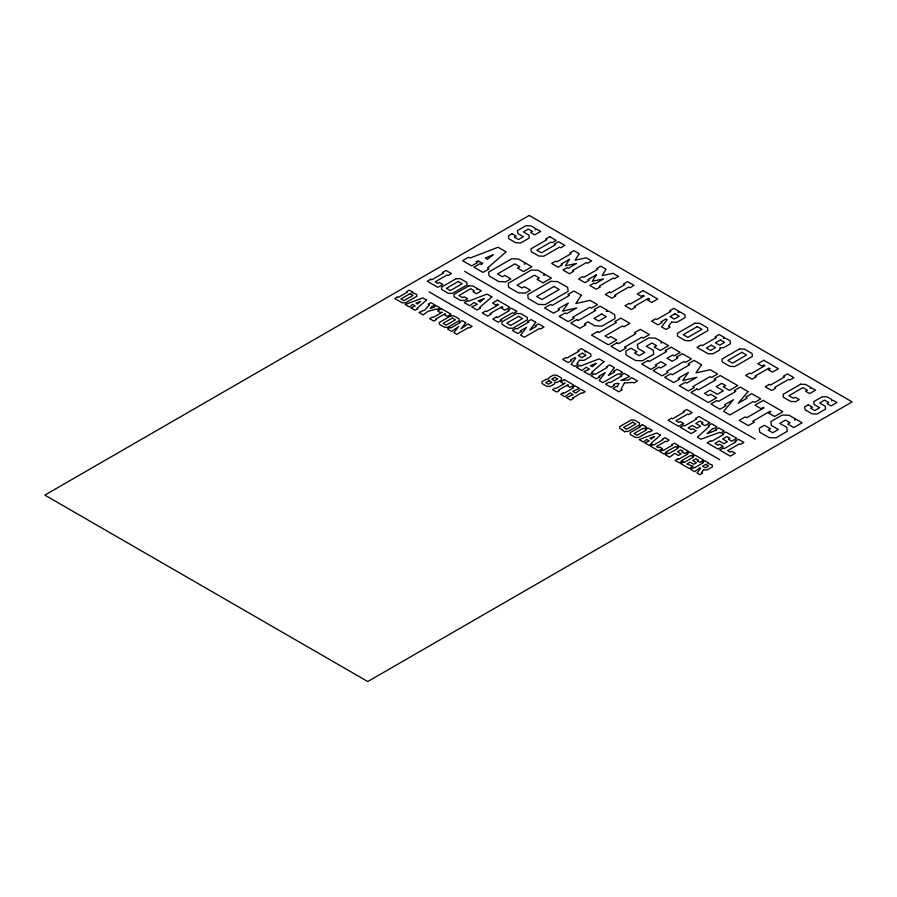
<?xml version="1.0" encoding="UTF-8"?>
<svg xmlns="http://www.w3.org/2000/svg" width="897" height="897" viewBox="0 0 897 897"><rect width="100%" height="100%" fill="white"/><g stroke="black" fill="none" stroke-linecap="round" stroke-linejoin="round"><path stroke-width="1.35" d="M715.84 430.414L707.094 433.621L712.779 428.452L713.53 428.889L716.983 426.894L711.556 423.765L708.103 425.75L709.235 426.411L697.406 437.187L700.938 439.227L719.596 432.388L720.728 433.038L724.171 431.042L718.744 427.914L715.29 429.91L716.041 430.336M464.646 271.387L755.274 439.182M429.125 291.895L719.753 459.69M621.868 429.641L624.861 432.051L624.996 431.379L628.135 431.491L639.617 424.864L639.415 422.98L634.426 420.11L631.185 419.998L619.692 426.624L619.872 428.486L621.868 429.641M554.772 382.514L554.548 383.849L550.074 386.439L546.834 386.315L542.136 383.602L541.934 381.741L546.419 379.151L548.706 379.016L548.953 377.682L553.427 375.103L556.678 375.215L561.365 377.929L561.556 379.801L557.093 382.38L554.772 382.514M720.134 347.868L719.753 349.92L712.913 353.867L707.957 353.687L696.98 347.352L701.073 344.986L702.261 345.67L716.288 337.575L715.1 336.88L719.181 334.525L724.473 337.575L723.318 338.247L725.796 338.348L730.169 340.871L730.472 343.73L723.644 347.677L720.134 347.868M661.358 341.522L661.044 343.058L662.535 342.194L668.568 345.681L660.237 350.492L654.216 347.004L656.526 345.67L651.94 343.024L646.288 346.276L653.296 350.323L653.689 354.27L642.42 360.785L635.614 360.549L626.196 355.1L625.747 351.175L630.894 348.204L636.926 351.691L634.605 353.026L639.202 355.672L644.853 352.409L637.857 348.372L637.431 344.437L648.71 337.922L655.55 338.169L661.358 341.522M794.877 418.607L794.563 420.144L796.054 419.28L802.086 422.767L793.755 427.577L787.734 424.09L790.044 422.756L785.447 420.11L779.807 423.362L786.815 427.409L787.207 431.356L775.927 437.871L769.133 437.624L759.703 432.186L759.266 428.261L764.412 425.29L770.445 428.777L768.124 430.112L772.721 432.758L778.361 429.495L771.375 425.458L770.949 421.512L782.229 415.008L789.068 415.255L794.877 418.607M524.756 262.653L524.341 264.133L525.833 263.27L531.865 266.757L523.534 271.567L517.513 268.08L519.823 266.745L514.889 263.897L497.555 273.899L502.499 276.747L504.809 275.413L510.842 278.889L505.706 281.86L498.822 281.568L489.112 275.962L488.697 272.049L511.66 258.796L518.466 259.02L524.756 262.653M544.311 273.944L543.885 275.424L545.376 274.56L551.408 278.036L543.089 282.847L537.056 279.371L539.366 278.025L534.433 275.177L517.109 285.179L522.043 288.038L524.353 286.692L530.385 290.18L525.25 293.14L518.365 292.848L508.655 287.242L508.251 283.329L531.203 270.075L538.009 270.3L544.311 273.944M624.402 383.008L621.072 389.13L622.226 389.791L618.773 391.787L612.909 388.401L616.362 386.416L617.158 386.876L619.076 383.389L615.286 383.658L613.436 384.723L614.423 385.295L610.969 387.28L605.542 384.151L608.996 382.156L609.982 382.727L621.778 375.921L620.791 375.35L624.245 373.354L629.672 376.482L620.915 380.406L628.64 379.88L631.611 377.603L637.475 380.99L634.022 382.985L633.035 382.414L624.402 383.008M569.517 259.311L565.446 265.781L576.659 263.438L568.25 268.293L567.117 267.642L563.013 270.008L569.472 273.742L573.575 271.365L572.364 270.67L586.369 262.574L587.546 263.258L591.639 260.892L586.358 257.843L575.145 260.175L579.215 253.716L573.934 250.667L569.83 253.032L571.019 253.716L557.003 261.801L555.781 261.094L551.677 263.46L558.136 267.194L562.24 264.828L561.107 264.166L569.517 259.311M596.359 274.818L592.289 281.277L603.502 278.933L595.092 283.788L593.96 283.138L589.856 285.504L596.326 289.238L600.418 286.872L599.207 286.165L613.212 278.081L614.389 278.754L618.493 276.388L613.2 273.338L601.988 275.682L606.058 269.212L600.777 266.162L596.673 268.528L597.862 269.212L583.857 277.308L582.624 276.59L578.52 278.956L584.979 282.69L589.082 280.324L587.95 279.673L596.359 274.818M581.346 295.326L575.863 303.522L590.069 300.36L597.503 304.655L591.493 308.12L589.979 307.245L572.656 317.246L574.215 318.155L568.205 321.631L559.134 316.394L565.144 312.918L566.601 313.759L576.715 307.918L562.632 311.158L568.261 303.04L558.147 308.882L559.605 309.723L553.595 313.188L544.524 307.951L550.534 304.487L552.126 305.395L569.449 295.393L567.913 294.508L573.923 291.043L581.346 295.326M701.488 364.687L696.005 372.883L710.222 369.732L717.645 374.015L711.635 377.491L710.121 376.617L692.798 386.618L694.368 387.515L688.347 390.991L679.276 385.755L685.297 382.279L686.754 383.12L696.857 377.289L682.785 380.519L688.403 372.412L678.3 378.242L679.758 379.083L673.737 382.559L664.666 377.323L670.676 373.847L672.268 374.767L689.591 364.765L688.055 363.879L694.076 360.403L701.488 364.687M579.496 360.258L576.928 363.644L578.273 364.417L574.82 366.413L571.12 364.272L575.796 358.172L574.764 357.589L570.604 359.989L571.591 360.56L568.137 362.556L562.699 359.417L566.153 357.421L567.139 357.993L578.935 351.175L577.948 350.604L581.402 348.619L585.853 351.187L584.878 351.747L586.974 351.837L590.686 353.979L590.921 356.378L584.059 360.347L579.496 360.258M671.539 322.158L668.489 326.172L670.093 327.091L665.989 329.457L661.594 326.923L667.144 319.68L665.933 318.973L660.988 321.832L662.154 322.516L658.062 324.882L651.592 321.148L655.696 318.783L656.873 319.455L670.878 311.371L669.711 310.698L673.804 308.321L679.096 311.382L677.93 312.044L680.419 312.145L684.837 314.69L685.117 317.549L676.955 322.258L671.539 322.158M703.517 469.905L701.521 472.528L702.564 473.134L699.884 474.681L697.003 473.022L700.647 468.279L699.851 467.819L694.693 471.687L690.466 469.243L693.146 467.696L693.919 468.133L703.091 462.841L702.317 462.404L704.997 460.845L708.462 462.852L707.699 463.289L712.218 465.016L712.409 466.889L707.06 469.972L703.517 469.905M465.711 322.696L461.036 328.795L467.875 323.952L472.102 326.385L469.411 327.932L468.638 327.483L456.786 334.334L453.904 332.664L458.591 326.575L451.752 331.419L447.525 328.986L450.204 327.427L450.989 327.876L460.15 322.584L459.387 322.146L462.067 320.599L465.711 322.696M535.801 322.292L529.779 330.141L536.137 326.474L535.139 325.891L538.592 323.895L544.019 327.035L540.566 329.031L539.568 328.448L524.319 337.25L520.619 335.119L526.64 327.282L520.294 330.948L521.292 331.52L517.838 333.516L512.4 330.376L515.853 328.38L516.851 328.964L528.647 322.146L527.66 321.575L531.114 319.579L535.801 322.292M614.367 367.647L608.345 375.495L614.703 371.829L613.694 371.246L617.147 369.261L622.574 372.39L619.132 374.385L618.123 373.802L602.874 382.615L599.174 380.474L605.195 372.636L598.848 376.303L599.858 376.875L596.404 378.87L590.955 375.731L594.408 373.735L595.417 374.318L607.213 367.501L606.226 366.929L609.68 364.944L614.367 367.647M429.282 304.767L425.088 309.824L418.955 312.481L423.182 314.925L427.791 311.405L436.626 309.005L437.489 309.51L440.18 307.951L436.054 305.574L433.834 307.391L430.201 308.445L432.006 306.337L435.18 305.07L430.952 302.625L428.273 304.184L429.282 304.767M748.076 391.585L738.231 403.235L747.235 398.044L745.699 397.158L751.708 393.682L760.768 398.907L754.758 402.383L753.222 401.497L729.889 414.975L723.587 411.331L733.443 399.714L724.462 404.895L725.987 405.78L719.977 409.245L710.906 404.009L716.916 400.544L718.452 401.43L735.775 391.428L734.262 390.554L740.272 387.078L748.076 391.585M482.597 263.426L481.397 264.57L479.906 263.707L473.896 267.171L482.967 272.419L488.977 268.943L487.463 268.068L506.143 251.9L498.093 247.258L470.095 258.044L468.626 257.192L462.617 260.668L471.687 265.904L477.697 262.429L476.172 261.554L478.146 260.859L482.597 263.426M420.401 301.459L417.419 304.049L415.939 303.186L420.401 301.459M483.932 298.679L480.097 302.009L478.179 300.899L483.932 298.679M596.09 363.431L592.255 366.761L590.338 365.651L596.09 363.431M654.35 436.536L651.368 439.115L649.877 438.263L654.35 436.536M426.557 300.091L417.071 308.299L417.8 308.725L415.12 310.272L410.893 307.828L415.277 305.911L412.71 304.419L409.391 306.965L405.164 304.52L422.779 297.916L426.557 300.091M491.848 296.918L479.648 307.48L480.59 308.019L477.137 310.014L471.699 306.875L477.339 304.397L474.031 302.491L469.77 305.765L464.332 302.625L467.786 300.63L468.694 301.157L486.993 294.115L491.848 296.918M604.006 361.67L591.807 372.233L592.749 372.771L589.295 374.767L583.857 371.627L589.497 369.149L586.189 367.243L581.929 370.517L576.479 367.378L579.933 365.382L580.852 365.909L599.151 358.867L604.006 361.67M660.506 435.157L651.02 443.376L651.749 443.791L649.069 445.338L644.842 442.905L649.226 440.976L646.647 439.496L643.34 442.03L639.113 439.597L656.727 432.982L660.506 435.157M492.991 254.849L487.486 259.311L485.299 258.044L492.991 254.849M529.23 215.459L44.85 495.11L367.77 681.541L852.15 401.89L529.23 215.459M397.438 296.963L394.758 298.51L402.125 302.771L405.399 302.894L416.87 296.268L416.668 294.384L411.992 292.557L412.755 292.119L409.29 290.123L406.61 291.671L407.373 292.119L398.201 297.412L397.438 296.963M430.751 279.247L427.308 281.243L437.848 287.332L442.815 284.472L439.351 282.465L437.837 283.34L435.213 281.826L447.009 275.009L447.995 275.581L451.449 273.585L446.011 270.445L442.557 272.441L443.544 273.013L431.749 279.819L430.751 279.247M511.996 233.747L508.42 235.81L508.745 238.669L515.831 242.762L520.765 242.93L529.275 238.019L528.983 235.16L523.366 231.919L528.311 229.06L532.448 231.448L530.654 232.491L534.758 234.857L540.656 231.448L536.552 229.083L535.397 229.755L535.24 228.32L530.957 225.853L525.978 225.674L517.479 230.574L517.793 233.455L523.388 236.685L518.444 239.544L514.295 237.144L516.1 236.113L511.996 233.747M410.064 293.667L400.903 298.959L403.863 300.674L413.035 295.382L410.064 293.667M456.259 278.631L441.47 287.175L441.716 289.563L448.152 293.274L452.323 293.442L467.113 284.898L466.855 282.477L460.419 278.765L456.259 278.631M458.221 281.49L446.426 288.296L450.361 290.572L462.157 283.755L458.221 281.49M549.693 236.673L545.6 239.039L546.766 239.723L530.979 248.839L531.293 251.687L538.772 256.004L543.784 256.217L559.571 247.101L560.737 247.785L564.841 245.419L558.383 241.685L554.279 244.051L555.467 244.735L541.452 252.831L536.866 250.173L550.87 242.089L552.047 242.762L556.14 240.396L549.693 236.673M468.783 285.863L453.994 294.395L454.241 296.795L460.396 300.349L464.612 300.529L467.629 298.791L464.175 296.795L462.661 297.669L458.95 295.528L470.746 288.711L474.457 290.863L472.943 291.738L476.397 293.723L481.364 290.863L477.91 288.868L476.935 289.428L476.879 288.273L472.943 285.997L468.783 285.863M441.47 308.703L437.613 310.934L440.292 312.481L442.221 312.234L433.049 317.527L432.287 317.09L429.596 318.637L433.834 321.07L436.514 319.523L435.74 319.085L444.912 313.793L445.663 314.219L444.486 314.903L447.177 316.45L451.034 314.219L441.47 308.703M450.799 315.856L439.306 322.483L439.496 324.355L444.497 327.237L447.749 327.36L459.242 320.722L459.029 318.839L454.039 315.957L450.799 315.856M452.323 318.065L443.152 323.357L446.224 325.129L455.384 319.837L452.323 318.065M497.51 300.181L492.543 303.051L495.996 305.036L497.51 304.161L498.474 304.722L486.679 311.539L485.681 310.967L482.227 312.952L487.676 316.103L491.13 314.107L490.132 313.535L501.939 306.718L502.903 307.279L501.389 308.153L504.843 310.149L509.799 307.279L497.51 300.181M550.747 281.366L527.795 294.62L528.21 298.533L538.335 304.386L545.163 304.644L568.104 291.39L567.678 287.432L557.564 281.591L550.747 281.366M496.22 317.045L492.767 319.04L498.205 322.18L501.658 320.184L500.672 319.612L512.467 312.806L513.454 313.378L516.907 311.382L511.469 308.243L508.016 310.239L509.003 310.81L497.207 317.616L496.22 317.045M553.976 286.468L536.653 296.47L541.934 299.52L559.257 289.518L553.976 286.468M516.616 313.479L501.827 322.012L502.073 324.411L508.509 328.123L512.68 328.28L527.47 319.747L527.212 317.325L520.776 313.614L516.616 313.479M518.578 316.327L506.783 323.144L510.718 325.42L522.514 318.603L518.578 316.327M609.467 292.097L605.374 294.463L611.832 298.185L615.925 295.819L614.759 295.147L628.763 287.062L629.941 287.735L634.033 285.369L627.575 281.636L623.482 284.001L624.648 284.685L610.644 292.77L609.467 292.097M576.771 319.624L570.761 323.099L579.832 328.336L585.842 324.871L584.317 323.985L588.006 321.844L595.003 325.891L601.921 326.127L615.073 318.536L614.636 314.544L608.839 311.192L606.159 311.371L607.65 310.508L600.104 306.157L594.094 309.622L595.608 310.497L578.285 320.498L576.771 319.624M601.64 313.984L594.027 318.379L598.647 321.048L606.26 316.652L601.64 313.984M643.082 290.594L637.195 293.992L641.288 296.358L643.082 295.326L644.237 295.988L630.221 304.072L629.044 303.399L624.951 305.765L631.41 309.499L635.513 307.122L634.336 306.449L648.34 298.365L649.495 299.026L647.69 300.058L651.794 302.424L657.692 299.026L643.082 290.594M597.514 331.61L591.504 335.074L608.39 344.829L616.721 340.019L610.678 336.532L608.357 337.866L605.083 335.971L622.406 325.97L623.92 326.844L629.929 323.368L620.859 318.132L614.849 321.608L616.351 322.483L599.028 332.484L597.514 331.61M582.4 353.183L578.229 355.582L581.817 357.656L585.988 355.246L582.4 353.183M549.02 380.743L545.78 382.615L548.538 384.208L551.778 382.335L549.02 380.743M554.951 377.323L551.711 379.184L554.469 380.777L557.71 378.915L554.951 377.323M616.957 342.833L610.947 346.298L620.018 351.534L626.028 348.07L624.514 347.195L641.837 337.194L643.351 338.068L649.372 334.592L640.29 329.356L634.28 332.832L635.794 333.706L618.47 343.708L616.957 342.833M674.993 313.748L670.048 316.607L674.297 319.063L679.253 316.204L674.993 313.748M564.381 379.666L560.524 381.898L563.204 383.445L565.132 383.198L555.961 388.491L555.198 388.042L552.507 389.601L556.745 392.034L559.425 390.487L558.652 390.049L567.823 384.746L568.575 385.183L567.397 385.867L570.077 387.414L573.945 385.183L564.381 379.666M563.383 392.774L560.703 394.321L564.931 396.766L570.077 392.897L573.116 394.658L566.433 397.629L570.66 400.073L573.34 398.526L572.566 398.077L581.727 392.785L582.512 393.234L585.192 391.675L580.964 389.242L575.807 393.099L572.768 391.339L579.462 388.367L575.235 385.934L572.555 387.482L573.318 387.919L564.157 393.222L563.383 392.774M694.917 323.2L677.358 333.348L677.65 336.196L685.286 340.602L690.242 340.782L707.8 330.645L707.498 327.775L699.862 323.368L694.917 323.2M697.249 326.598L683.234 334.682L687.909 337.384L701.925 329.3L697.249 326.598M647.78 360.628L641.77 364.092L650.841 369.34L656.851 365.864L655.326 364.978L660.966 361.715L666.213 364.754L660.573 368.005L659.06 367.142L653.05 370.607L662.121 375.843L668.13 372.378L666.606 371.493L683.929 361.491L685.454 362.377L691.464 358.901L682.393 353.665L676.383 357.129L677.897 358.004L672.245 361.267L666.998 358.239L672.649 354.977L674.174 355.862L680.195 352.386L671.113 347.15L665.103 350.626L666.617 351.501L649.293 361.502L647.78 360.628M711.31 345.177L706.365 348.036L710.581 350.469L715.526 347.61L711.31 345.177M720.369 339.941L715.425 342.8L719.641 345.233L724.585 342.374L720.369 339.941M739.509 348.955L721.95 359.092L722.253 361.94L729.889 366.346L734.845 366.537L752.404 356.401L752.101 353.53L744.465 349.124L739.509 348.955M741.841 352.342L727.837 360.437L732.513 363.128L746.528 355.044L741.841 352.342M632.71 422.207L623.538 427.51L626.599 429.271L635.771 423.978L632.71 422.207M696.913 388.995L690.903 392.46L708.35 402.54L716.681 397.73L710.648 394.254L708.338 395.588L704.459 393.346L710.099 390.083L717.331 394.265L723.363 390.778L716.131 386.607L721.782 383.344L725.662 385.587L723.352 386.921L729.373 390.408L737.704 385.598L720.246 375.518L714.236 378.994L715.75 379.868L698.427 389.87L696.913 388.995M642.443 424.73L639.763 426.277L640.525 426.725L630.187 432.69L630.389 434.563L635.289 437.388L638.574 437.523L648.901 431.558L649.663 432.006L652.354 430.459L648.127 428.015L645.436 429.562L646.221 430.011L637.049 435.303L634.044 433.565L643.205 428.273L643.979 428.721L646.659 427.174L642.443 424.73M763.784 360.28L757.887 363.677L761.99 366.043L763.784 365.012L764.928 365.673L750.924 373.757L749.746 373.085L745.654 375.451L752.112 379.184L756.205 376.807L755.039 376.135L769.043 368.05L770.187 368.712L768.393 369.743L772.496 372.109L778.394 368.712L763.784 360.28M671.505 418.249L668.052 420.245L678.603 426.333L683.57 423.462L680.105 421.467L678.592 422.341L675.957 420.816L687.764 414.01L688.75 414.582L692.204 412.586L686.754 409.447L683.301 411.431L684.299 412.003L672.492 418.821L671.505 418.249M683.727 425.301L680.274 427.297L691.183 433.599L696.15 430.728L692.697 428.732L691.183 429.607L688.167 427.869L692.327 425.458L697.059 428.183L700.523 426.187L695.792 423.462L699.963 421.052L702.99 422.801L701.476 423.676L704.93 425.66L709.886 422.801L698.976 416.5L695.523 418.484L696.509 419.056L684.714 425.873L683.727 425.301M653.05 444.542L650.359 446.089L658.566 450.821L662.423 448.601L659.721 447.042L658.555 447.715L656.503 446.538L665.675 441.246L666.449 441.683L669.128 440.135L664.901 437.702L662.21 439.25L662.984 439.687L653.812 444.979L653.05 444.542M769.323 384.387L765.231 386.753L771.689 390.487L775.793 388.121L774.616 387.437L788.62 379.353L789.797 380.025L793.901 377.659L787.443 373.937L783.339 376.303L784.516 376.975L770.501 385.06L769.323 384.387M662.535 450.025L659.856 451.572L664.083 454.017L666.763 452.458L666 452.021L675.172 446.728L675.934 447.166L678.625 445.618L674.387 443.174L671.707 444.733L672.481 445.17L663.309 450.462L662.535 450.025M668.063 453.209L665.383 454.757L669.599 457.201L674.757 453.344L678.424 455.452L681.115 453.904L677.459 451.785L680.688 449.913L683.021 451.258L681.855 451.942L684.546 453.49L688.403 451.269L679.915 446.37L677.235 447.917L677.997 448.365L668.837 453.658L668.063 453.209M763.313 400.387L754.994 405.186L761.026 408.673L763.336 407.339L764.065 407.754L746.741 417.755L745.228 416.892L739.218 420.357L748.289 425.593L754.299 422.128L752.785 421.254L770.108 411.252L770.837 411.667L768.527 413.001L774.559 416.488L782.879 411.678L763.313 400.387M800.617 384.23L783.059 394.366L783.35 397.214L790.661 401.441L795.661 401.654L799.238 399.58L795.146 397.214L793.352 398.257L788.934 395.712L802.95 387.616L807.356 390.161L805.562 391.204L809.666 393.57L815.552 390.161L811.46 387.796L810.294 388.468L810.226 387.089L805.562 384.398L800.617 384.23M677.84 458.86L675.161 460.408L679.388 462.852L682.068 461.305L681.305 460.856L690.477 455.564L691.239 456.001L693.93 454.454L689.692 452.01L687.012 453.568L687.786 454.005L678.614 459.298L677.84 458.86M710.592 440.808L707.139 442.804L718.06 449.105L723.016 446.246L719.573 444.25L718.06 445.125L715.032 443.376L719.203 440.976L723.924 443.701L727.389 441.705L722.668 438.969L726.828 436.57L729.855 438.308L728.342 439.182L731.795 441.178L736.762 438.308L725.841 432.006L722.388 434.002L723.374 434.574L711.579 441.38L710.592 440.808M683.368 462.045L680.688 463.592L689.165 468.492L693.033 466.272L686.822 464.041L690.062 462.168L693.729 464.287L696.42 462.74L692.753 460.621L695.994 458.748L698.337 460.105L697.16 460.778L699.851 462.325L703.708 460.105L695.22 455.205L692.54 456.752L693.303 457.201L684.131 462.493L683.368 462.045M723.173 448.074L719.719 450.07L730.27 456.158L735.237 453.299L731.773 451.292L730.259 452.166L727.624 450.653L739.431 443.836L740.417 444.407L743.871 442.412L738.422 439.272L734.968 441.268L735.966 441.84L724.159 448.646L723.173 448.074M808.287 404.805L804.71 406.868L805.035 409.738L812.121 413.831L817.055 413.999L825.565 409.088L825.285 406.229L819.656 402.977L824.601 400.118L828.75 402.518L826.956 403.549L831.048 405.915L836.946 402.518L832.842 400.152L831.687 400.813L831.53 399.389L827.247 396.911L822.269 396.732L813.77 401.643L814.084 404.513L819.69 407.743L814.734 410.602L810.596 408.213L812.39 407.171L808.287 404.805M705.782 464.399L702.542 466.272L705.322 467.875L708.563 466.003L705.782 464.399"/></g></svg>
